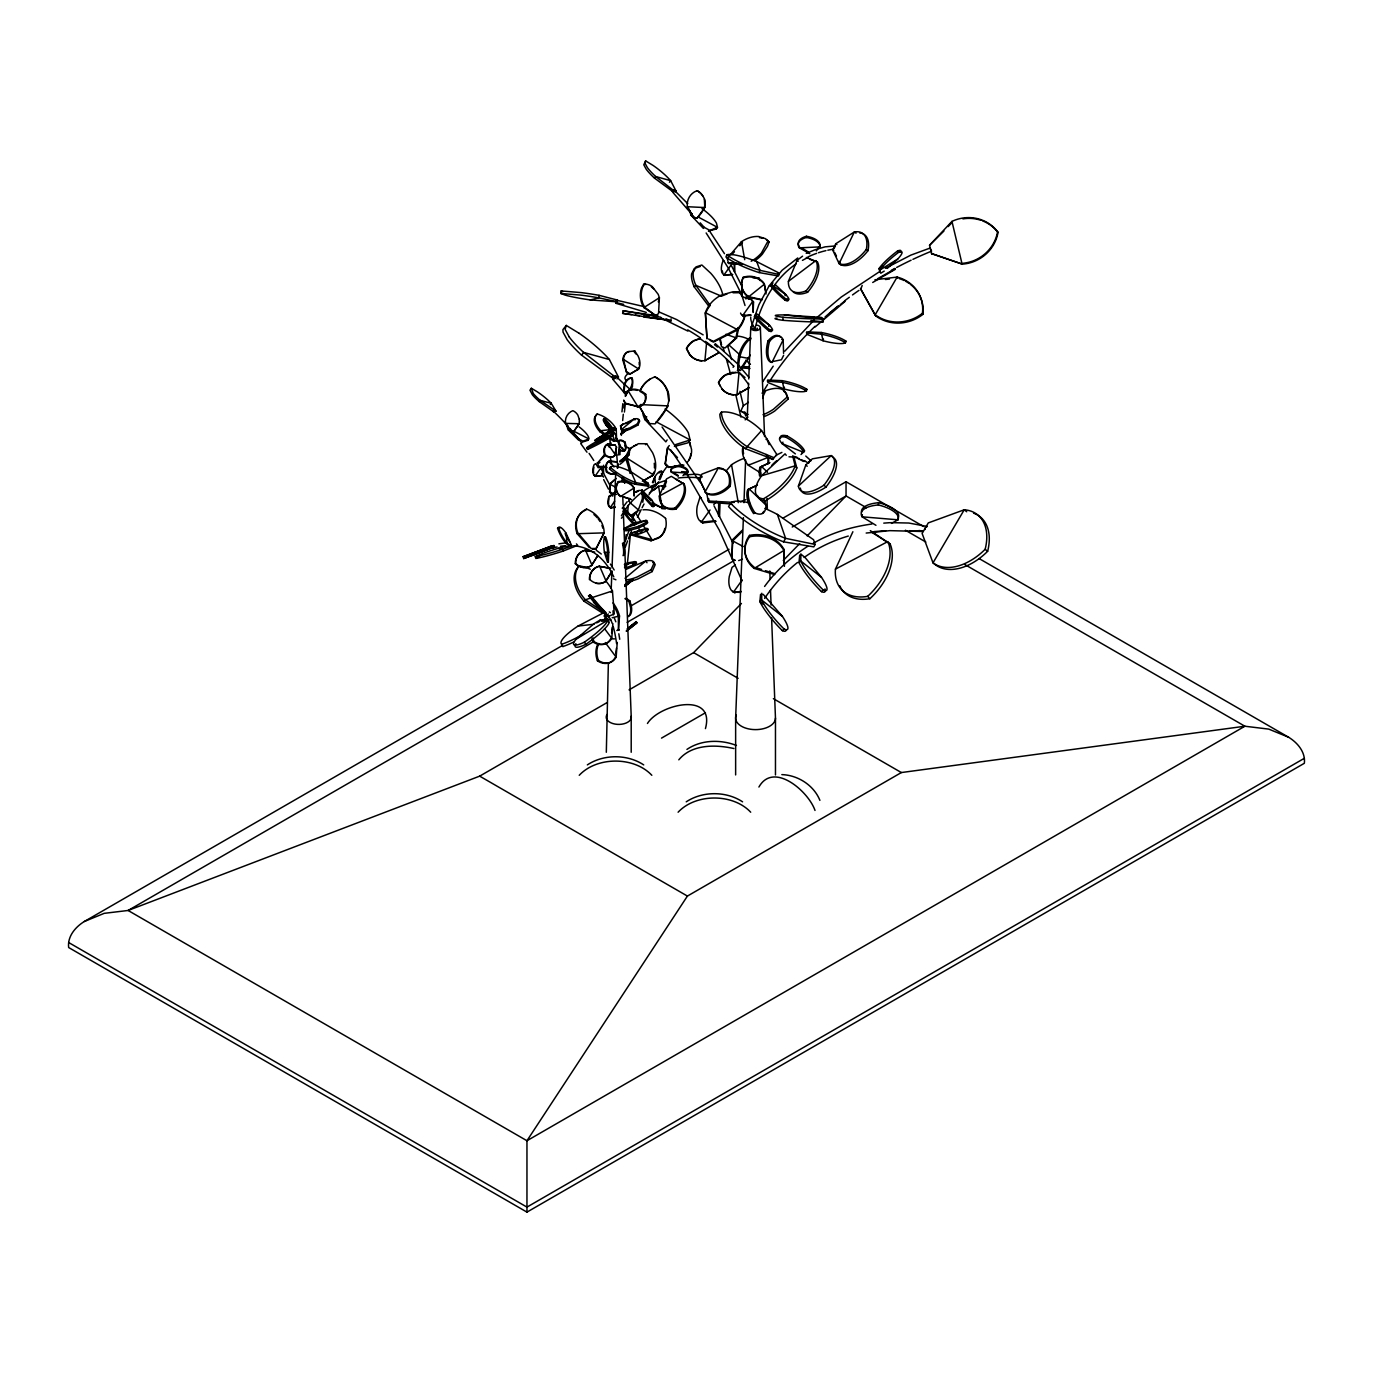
<?xml version="1.0" encoding="UTF-8"?>
<svg xmlns="http://www.w3.org/2000/svg" width="1373" height="1373" viewBox="0 0 1373 1373"><rect width="100%" height="100%" fill="white"/><g stroke="black" fill="none" stroke-linecap="round" stroke-linejoin="round"><path stroke-width="1.5" d="M718.68 501.849L718.542 515.956L719.555 516.523L720.053 502.604M734.04 262.981L734.555 271.717L734.847 263.41M702.204 477.032C699.629 471.866 688.714 475.83 684.132 474.406M613.903 606.351A19.136 10.332 65.6 0 1 618.331 616.511L618.451 630.379L619.515 615.979A19.136 10.332 65.6 0 0 612.976 602.936M615.533 438.124A11.104 6.728 73.7 0 1 619.189 445.539L619.017 454.446L619.875 445.333A11.104 6.728 73.7 0 0 616.22 437.918M761.809 593.239L761.672 600.035A30.378 5.801 48.8 0 0 784.137 629.074L782.353 630.636A30.378 5.801 48.8 0 1 759.87 601.597L760.573 594.32M800.922 554.211L800.768 561.008A30.378 5.801 48.8 0 0 823.251 590.047L821.449 591.609A30.378 5.801 48.8 0 1 798.983 562.57L799.687 555.293L800.922 554.211L805.024 557.438L821.5 577.346A30.378 5.801 48.8 0 1 823.251 590.047M738.022 327.598L735.894 337.947L725.03 347.987L721.477 346.683L719.727 339.028M738.725 327.649L736.597 337.998L727.106 346.597M658.319 301.854L659.383 297.735L658.233 294.388L652.261 286.614A17.883 13.867 82.6 0 0 644.177 284.177L641.809 287.249A18.656 14.468 82.6 0 0 642.272 304.514L643.886 307.569L655.659 315.55L658.542 313.628L659.383 297.735L643.886 307.569M745.659 298.833A15.154 8.169 -62.3 0 1 747.496 298.353L751.494 299.451L753.537 302.009L753.176 312.392L752.679 301.545L750.636 298.971M608.376 662.902L606.317 752.267M611.242 588.279L611.912 571.219M612.066 566.963L615.688 473.153M743.394 517.621L735.636 718.113L735.636 774.938M743.96 502.69L745.625 460.024M747.187 419.503L748.594 383.239M748.766 378.965L750.739 327.787M615.567 492.118L611.86 493.491L609.663 492.341L609.938 483.759L616.271 478.491M751.1 338.273L749.881 337.792C740.098 345.018 736.923 358.267 737.902 369.852L740.579 370.47L750.259 355.109M742.124 285.155L741.746 296.139L744.561 297.649L748.508 296.276M742.158 530.338L732.598 539.692L731.946 558.605L735.19 560.356M608.342 562.295L608.754 552.255A13.781 2.712 83.8 0 0 605.51 536.98L604.429 537.1A13.781 2.712 83.8 0 0 604.429 552.461L607.587 562.364L607.673 552.375A13.781 2.712 83.8 0 0 604.429 537.1M741.746 296.139L742.089 287.918M731.946 558.605L732.598 539.692M609.663 492.341L609.938 483.759M809.813 253.713L799.343 247.844A17.609 8.822 3.2 0 1 806.346 237.495L806.414 236.276A17.609 8.822 3.2 0 1 820.093 245.681L816.351 250.881M738.743 370.178C738.279 359.211 741.025 347.472 749.195 339.663M782.816 320.304L783.022 317.283A37.706 1.939 4 0 1 784.464 314.932L821.363 317.42L823.388 318.776L823.165 321.78A37.706 1.939 4 0 1 782.816 320.304A37.706 1.939 4 0 1 776.981 318.09M813.52 318.725L813.657 316.665M623.599 392.232L624.252 384.303A9.439 6.076 -76.8 0 1 631.614 378.038L632.164 378.193A9.113 5.87 -76.8 0 1 632.472 384.869C633.657 390.927 621.128 392.489 625.075 393.382M627.615 513.004L628.268 505.195M678.125 476.225L671.243 472.037A13.781 5.372 4.9 0 1 678.966 466.494L679.051 465.481A13.781 5.372 4.9 0 1 687.701 472.037L682.93 475.59M704.915 360.567L718.817 352.689L704.915 360.567L706.597 342.701M749.16 387.718L736.975 394.6L739 372.752L732.169 372.358L725.613 374.726A18.81 18.089 -70.1 0 0 718.388 382.552L721.992 388.851A17.798 17.128 -70.1 0 0 733.869 394.909M617.146 301.185L616.134 303.347L616.099 301.288M627.375 563.565L630.396 534.955M623.977 392.335L624.801 384.457A9.439 6.076 -76.8 0 1 632.164 378.193M621.952 411.866L622.844 403.645M624.406 412.054L625.299 403.834M625.504 540.705L626.174 534.629M862.364 514.583L862.107 516.814L875.94 525.31M878.36 504.955A30.378 11.739 7 0 1 898.045 519.818L862.107 516.814A30.378 11.739 7 0 1 878.36 504.955L878.634 502.724A30.378 11.739 7 0 1 898.32 517.604L898.045 519.818L891.42 523.405M676.22 466.254L668.497 467.386L665.201 464.057L667.244 448.267A19.479 17.197 50.4 0 1 669.337 445.573M611.586 633.039L612.358 627.358M615.722 653.754L616.477 648.073M665.201 464.057L667.793 447.77L677.524 457.604M616.511 447.117L614.847 455.201A11.104 7.414 59.2 0 1 604.635 455.064A11.104 7.414 59.2 0 1 607.347 444.337L615.035 444.972L616.511 447.117L614.847 455.201M617.764 467.85L618.331 463.971L617.284 468.142M560.785 293.444L561.162 290.939L581.294 292.621A30.927 2.746 8.1 0 1 599.074 295.332L617.575 300.103L617.318 301.837L590.236 299.932A30.927 2.746 8.1 0 1 565.024 295.075L560.785 293.444L580.916 295.126A30.927 2.746 8.1 0 1 598.697 297.838L617.318 301.837M599.074 295.332L598.697 297.838L590.236 299.932M615.636 302.249L615.893 300.515M627.272 373.147C631.426 372.34 622.055 376.185 625.813 380.149M704.812 207.563L687.358 206.722L693.811 217.758L697.244 217.947C702.495 212.283 708.519 204.045 703.13 196.493A14.417 14.279 58.8 0 0 697.055 190.675L694.36 191.963A15.017 14.863 58.8 0 0 687.358 206.722L693.725 217.792L697.158 217.981L704.812 207.563L704.332 199.102M642.753 502.261L643.233 499.188A15.652 10.074 -76.8 0 0 643.302 496.168M671.088 318.862L670.813 320.596L622.621 313.422L623.136 310.813L657.341 315.79M596.671 622.844L599.177 621.677M979.121 558.571L1288.646 737.267C1297.554 742.724 1305.672 752.181 1304.35 763.285L526.957 1212.119L68.65 947.524C67.328 936.403 75.446 926.947 84.354 921.489L561.814 645.842M782.164 380.647L784.017 388.919A21.865 4.943 14.8 0 0 806.449 390.979L806.878 389.331A21.865 4.943 14.8 0 0 782.164 380.647L767.644 380.046L767.353 381.179L781.735 382.295A21.865 4.943 14.8 0 1 806.449 390.979M784.446 387.272L784.017 388.919L767.799 382.501M821.226 332.472L823.062 340.744A21.865 4.943 14.8 0 0 845.493 342.804L845.94 341.156A21.865 4.943 14.8 0 0 821.226 332.472L806.706 331.888L806.432 332.884L820.779 334.12A21.865 4.943 14.8 0 1 845.493 342.804M823.491 339.097L823.062 340.744L806.861 334.326M757.501 319.6L754.824 328.765L753.674 328.816A2.3 1.648 16.5 0 1 753.142 325.435A4.805 2.78 0 0 0 752.147 325.813M751.529 326.345L758.84 304.823L769 286.116M624.904 445.899L629.692 448.679L624.835 458.29A20.149 14.142 -42 0 1 622.158 461.105M629.692 448.679L629.4 452.815L625.556 459.148A20.149 14.142 -42 0 1 619.841 464.4M595.539 463.696A11.842 6.659 -63 0 0 594.011 464.846L593.308 466.923A11.224 6.316 -63 0 0 594.166 475.298M612.169 494.383A11.842 6.659 -63 0 0 609.097 496.322L608.393 498.416A11.224 6.316 -63 0 0 609.269 506.774L610.934 507.941L615.104 507.358M825.962 487.106L824.006 485.15A37.706 14.931 -44.8 0 1 798.382 486.128L805.848 464.881L812.335 458.839L831.197 455.596L833.154 457.552A37.706 14.931 -44.8 0 1 825.962 487.106A37.706 14.931 -44.8 0 1 800.339 488.084M741.506 241.665A25.761 17.695 -42 0 1 758.497 236.499L765.482 238.679L768.091 240.876L761.431 253.027A25.761 17.695 -42 0 1 751.185 261.248M768.091 240.876L769.034 241.991L767.558 246.162L762.375 254.142A25.761 17.695 -42 0 1 754.927 260.681M624.2 543.09L629.469 529.652M758.909 787.038C773.497 761.088 808.457 791.277 815.013 810.448M705.43 728.617C715.676 691.031 659.246 704.177 647.455 723.485M779.075 274.463L778.474 275.99L759.132 272.575A30.378 5.921 21.5 0 1 725.939 257.008L726.815 254.794A30.378 5.921 21.5 0 1 756.677 261.574L778.422 272.712L779.075 274.463L760.007 270.361A30.378 5.921 21.5 0 1 726.815 254.794M759.132 272.575L760.007 270.361L756.677 261.574M777.822 274.257L778.422 272.712M663.434 489.32L666.523 481.563M806.363 257.438L817.433 261.986A30.378 15.498 -48.2 0 1 807.599 292.26L806.037 290.853A30.378 15.498 -48.2 0 1 788.411 281.345L797.129 260.286L802.57 256.167M652.45 482.507L654.784 476.997A11.739 3.862 -65.1 0 1 661.151 471.145L662.593 471.849A11.276 3.707 -65.1 0 1 660.722 477.787L659.761 479.812M675.945 509.108L674.95 508.061A23.753 15.446 -43.7 0 1 659.332 496.048L666.591 478.902L671.311 476.328L684.114 484.051A23.753 15.446 -43.7 0 1 675.945 509.108A23.753 15.446 -43.7 0 1 660.602 500.527M629.812 498.468L628.594 501.299L629.521 501.54M653.085 482.815L654.784 476.997L655.384 482.712M747.375 415.041L740.819 411.042L743.222 405.824L748.405 402.34M763.062 396.351L765.671 390.721A31.974 15.481 -38.7 0 1 782.456 389.572L784.893 391.425L788.239 399.011L774.698 411.059A31.974 15.481 -38.7 0 1 764.383 416.465M870.293 530.63L890.099 543.914A52.363 33.175 -43.6 0 1 869.898 598.714L867.667 596.363A52.363 33.175 -43.6 0 1 835.436 569.126L852.89 531.729M658.971 479.434L659.932 477.409A11.276 3.707 -65.1 0 0 661.82 471.471L662.593 471.849M625.831 395.098L627.564 391.442M632.644 517.089L634.292 513.605M768.605 330.687L769.515 329.64A17.609 2.643 40.9 0 0 769.549 325.264L756.351 313.473L754.498 316.477A17.609 2.643 40.9 0 0 768.605 330.687A17.609 2.643 40.9 0 0 771.094 329.554M859.687 232.929A30.378 15.944 -55.3 0 1 868.028 250.624A30.378 15.944 -55.3 0 1 840.808 264.783L839.109 263.616L832.707 250.04L835.711 243.776L854.332 231.986L856.031 233.153M625.47 396.385L628.165 390.807A16.098 11.585 44.7 0 1 645.722 394.24A15.807 11.379 44.7 0 1 637.827 406.528L625.161 403.679L623.668 400.109L625.573 403.233L637.827 406.562L628.165 390.807M631.889 519.612L635.339 512.489L640.899 521.534M592.415 549.08L595.899 549.08L604.103 532.878A23.753 19.737 36.9 0 0 586.58 509.091L585.945 509.949A23.753 19.737 36.9 0 0 577.192 533.719L589.326 547.552M644.177 284.177L642.718 287.094A18.656 14.468 82.6 0 0 643.182 304.36L644.795 307.398L655.659 315.55M595.899 549.08L604.103 532.878L577.192 533.719M783.657 355.281L781.426 359.76L770.425 362.043A21.865 10.023 -70.9 0 1 768.039 340.916A21.865 10.023 -70.9 0 1 780.482 337.312M770.871 285.893L772.724 282.889L770.871 285.893A17.609 2.643 40.9 0 0 784.996 300.103A17.609 2.643 40.9 0 0 787.467 298.954M648.743 485.184L648.193 486.179L634.944 484.188A23.753 6.333 28.9 0 1 609.475 468.777L610.367 467.163A23.753 6.333 28.9 0 1 631.065 471.831L647.867 482.936L648.811 485.064L635.819 482.592A23.753 6.333 28.9 0 1 610.367 467.163M630.173 473.445L631.065 471.831L635.819 482.592L634.944 484.188M648.193 486.179L647.867 482.936M699.217 478.971L701.895 474.131L718.405 467.815L719.521 468.691A23.753 15.687 -51.8 0 1 730.093 486.402A23.753 15.687 -51.8 0 1 706.048 493.079L699.217 478.971L705.19 491.156M700.007 479.572L701.483 475.779M749.607 503.016A52.363 14.725 29.7 0 0 730.556 503.102L728.565 506.603A52.363 14.725 29.7 0 0 783.588 541.837L813.794 546.866L815.03 544.703M783.588 541.837L785.579 538.336L777.393 514.429A52.363 14.725 29.7 0 0 764.847 508.422M910.213 284.211A37.706 34.771 -22.8 0 1 922.862 314.4A37.706 34.771 -22.8 0 1 875.665 315.824L860.768 289.205L862.193 285.481M782.936 442.14L782.078 443.599L795.379 453.897M785.974 437.232A21.865 5.887 30.2 0 1 803.668 452.369L782.078 443.599A21.865 5.887 30.2 0 1 785.974 437.232L786.815 435.773A21.865 5.887 30.2 0 1 804.527 450.91L800.991 454.549M531.334 388.267L533.256 393.485A19.479 4.033 37.4 0 0 540.138 400.332L555.979 411.145L553.147 411.419L539.194 401.585A19.479 4.033 37.4 0 1 532.329 394.738L529.978 390.207L531.334 388.267L537.135 391.7A19.479 4.033 37.4 0 1 551.242 403.302M591.643 565.367L597.873 555.43L591.643 565.367A13.781 12.803 70.3 0 1 575.304 563.651A13.781 12.803 70.3 0 1 585.121 550.298L594.732 552.066M605.733 581.328L611.98 571.374L605.733 581.328A13.781 12.803 70.3 0 1 596.157 583.336M621.368 515.819L624.44 510.807A199.154 119.485 58.1 0 1 666.248 480.361M658.68 481.734C657.701 483.965 651.231 490.848 650.905 486.196M569.297 428.874L579.08 439.171L578.496 440.064L568.456 430.144L569.297 428.874A19.977 5.801 33.6 0 1 568.439 427.089M582.392 442.055L588.125 440.252L588.725 437.506A19.565 5.681 33.6 0 0 579.114 426.849M740.871 368.41L745.419 361.459M1288.646 737.267L1268.772 729.114L1244.899 726.231L901.357 772.553L687.41 896.071L526.957 1140.74L526.957 1212.119M692.318 213.845L691.237 215.458L703.388 228.416L704.143 227.3L700.196 222.821M697.707 216.745L717.478 227.334L708.382 231.076L716.397 228.948L717.478 227.334L716.466 223.164A24.971 7.672 34.4 0 0 701.981 208.627M646.734 416.74L644.864 419.52L665.836 441.849L667.124 439.926M762.702 381.728L773.205 366.196M595.161 476.105L602.095 475.59L595.161 476.105L601.786 466.511M614.675 501.179L610.264 507.581L615.121 507.015M755.819 328.078L754.824 328.765M655.041 504.835L662.146 507.993L658.577 486.265A19.977 17.471 37.6 0 1 665.854 486.128M634.927 419.949L634.309 418.885L621.265 429.749A16.219 4.754 -31.1 0 0 629.28 428.187L637.295 424.017L639.063 420.035A16.219 4.754 -31.1 0 0 634.292 418.902L620.39 425.75L621.883 430.796A16.219 4.754 -31.1 0 0 629.898 429.234L637.93 425.064L639.681 421.099A16.219 4.754 -31.1 0 0 638.239 419.846M625.934 579.852A27.975 8.187 -31.1 0 0 637.244 576.952L651.077 569.761L654.114 562.913A27.975 8.187 -31.1 0 0 645.911 560.922L626.448 569.177M627.015 581.654A27.975 8.187 -31.1 0 0 638.308 578.771L652.158 571.563L655.178 564.715A27.975 8.187 -31.1 0 0 652.707 562.552M723.983 274.96L732.564 274.514L723.983 274.96L732.942 262.432M710.03 509.967L701.346 522.1L699.303 520.281A24.714 13.335 -62.3 0 1 697.192 506.311L699.955 497.249L701.431 498.056M713.754 504.749L716.225 501.282M742.106 580.092L733.422 592.226L731.397 590.407A24.714 13.335 -62.3 0 1 729.286 576.437L732.032 567.375L735.379 564.921M656.414 422.163L668.256 405.91L640.316 404.572M602.696 621.471L608.308 613.92M764.589 586.46C776.191 570.447 791.105 556.957 807.77 546.317M769.258 285.721L782.095 270.258L797.747 257.97M539.194 401.585L540.138 400.332L551.242 403.302L555.979 411.145M550.298 404.554L551.242 403.302M553.147 411.419L553.782 410.561M622.209 508.25L627.135 501.746M597.221 413.977L596.431 414.989A19.136 10.435 37.5 0 0 599.898 431.74L613.577 441.248L616.649 440.905L616.22 429.011A19.136 10.435 37.5 0 0 597.221 413.977A19.136 10.435 37.5 0 0 600.688 430.71L614.109 440.544M599.898 431.74L600.688 430.71L616.22 429.011L615.43 430.024M766.048 439.446L766.666 438.656L769.069 444.629M776.826 454.497L772.827 459.114L745.367 448.645A37.706 18.106 37.8 0 1 719.847 414.217L721.46 412.123A37.706 18.106 37.8 0 1 761.552 430.538L776.826 454.497L775.711 455.939M745.367 448.645L761.552 430.538M675.087 191.894L675.928 190.813L670.659 180.67A24.903 5.612 38.4 0 0 653.102 165.447L645.636 160.881L643.783 164.777L646.168 169.171A24.903 5.612 38.4 0 0 654.509 178.13L672.118 191.087L674.126 191.636L674.521 190.487L672.65 192.134L689.709 211.802M654.509 178.13L655.728 176.551L670.659 180.67L669.44 182.231M579.114 333.279L566.26 325.418L562.93 329.623L563.033 332.129L567.152 339.697A42.958 9.697 38.4 0 0 581.551 355.144L611.912 377.489L615.379 378.45M672.118 191.087L672.976 190.006L675.928 190.813M581.551 355.144L583.645 352.432L609.389 359.537L618.468 377.026L617.009 378.897M611.912 377.489L613.371 375.618L618.468 377.026M645.636 160.881L645.001 163.215L647.387 167.609A24.903 5.612 38.4 0 0 655.728 176.551L672.976 190.006M566.26 325.418L565.144 329.417L569.263 337.003M607.038 467.455L598.92 467.043L597.65 463.061L604.429 454.738M749.04 464.366L748.319 465.241L760.831 473.05M579.234 775.299C596.877 756.351 634.189 756.351 651.832 775.299M678.811 759.818C691.717 744.08 715.659 744.441 733.903 748.542M678.108 812.215C695.751 793.285 733.062 793.285 750.705 812.215M605.064 455.51L597.65 463.061M742.415 264.508L728.6 263.479L727.175 258.347L741.506 241.665L742.45 242.781L739.79 245.75M726.042 471.093L731.534 464.709A44.399 30.515 -42 0 1 744.458 458.222M774.904 285.55L775.522 284.829L785.922 294.663A17.609 2.643 40.9 0 1 785.905 299.039L784.996 300.103M756.351 313.473L754.498 316.477L757.639 318.673M785.013 295.71L785.922 294.663L771.798 284.829A17.609 2.643 40.9 0 0 785.905 299.039M768.64 326.311L769.549 325.264L755.407 315.43A17.609 2.643 40.9 0 0 769.515 329.64M590.321 569.246A32.986 22.088 41.2 0 0 579.131 565.933L577.844 567.409A32.986 22.088 41.2 0 0 584.091 601.254L602.901 613.353M784.807 351.162L814.086 320.115M584.091 601.254L585.379 599.778L612.444 590.939L614.28 613.885L608.033 616.649L608.823 615.739M611.157 592.415L612.444 590.939A32.986 22.088 41.2 0 0 605.562 580.693M615.104 378.193L615.928 376.322L612.821 379.308L625.968 394.652M727.57 362.386L728.548 361.271M733.079 367.312L734.057 366.213M731.809 254.674L734.469 251.705M786.901 397.278L773.359 409.326A31.974 15.481 -38.7 0 1 763.045 414.732M637.209 407.18A15.807 11.379 44.7 0 0 645.138 394.892L645.722 394.24M630.138 534.681L650.939 540.756L659.641 536.98A27.117 19.531 44.7 0 0 665.613 518.41M931.821 254.125L929.538 245.269L951.952 221.396A37.706 36.041 -29.5 0 1 997.587 231.728L998.017 232.5A37.706 36.041 -29.5 0 1 962.353 264.131L931.512 253.593L962.353 264.131M943.938 231.024L929.538 245.269M948.159 226.596L952.399 222.169M629.057 689.881L693.622 652.621L741.437 603.468M783.279 560.459L799.721 543.571M807.187 535.899L846.043 495.962L846.043 481.734L782.885 518.205M745.161 419.863L747.959 417.117M793.869 457.003L796.821 467.97A37.706 15.755 -38.3 0 1 765.07 500.973L763.371 498.828A37.706 15.755 -38.3 0 1 761.586 475.745L785.064 453.828L786.231 455.304M623.136 310.813L660.773 317.214M798.382 486.128L831.197 455.596A37.706 14.931 -44.8 0 1 824.006 485.15M709.12 306.608L694.24 286.871L695.871 285.361A30.927 14.64 48.1 0 1 693.228 272.438L695.939 266.946L701.843 264.989L710.699 273.176A30.927 14.64 48.1 0 1 722.885 295.435M603.125 612.701L588.451 595.693L589.755 596.62L590.888 595.59L607.57 615.791L606.797 616.511L604.498 614.194M623.685 507.735L623.256 511.545A13.781 2.317 47.7 0 0 633.897 524.486L634.704 523.765A13.781 2.317 47.7 0 0 633.262 518.033L623.685 507.735L624.063 510.825A13.781 2.317 47.7 0 0 634.704 523.765M668.497 467.386L682.518 464.932M643.353 491.568L651.66 499.926A13.781 2.317 47.7 0 1 653.102 505.659L652.295 506.397A13.781 2.317 47.7 0 1 641.654 493.456L642.083 489.646L642.461 492.718A13.781 2.317 47.7 0 0 653.102 505.659M623.256 511.545L624.063 510.825L633.262 518.033L632.455 518.771A13.781 2.317 47.7 0 1 633.657 520.504M817.004 317.472L841.289 297.014L880.042 271.322M815.202 326.911L844.858 301.562M887.215 268.422L897.753 259.051A21.865 3.724 -39.3 0 0 898.68 252.306L897.582 250.967A21.865 3.724 -39.3 0 0 879.115 268.524L879.99 272.317M798.983 562.57L800.768 561.008L821.5 577.346M630.653 533.977L629.589 534.904L636.386 534.715A11.224 2.283 -20.7 0 0 646.46 530.956L647.816 529.223A11.842 2.403 -20.7 0 0 646.237 528.365L630.43 533.393L646.563 529.223A11.842 2.403 -20.7 0 1 648.125 530.064M636.935 531.952L639.612 529.618L634.566 535.127M625.367 565.195L628.045 562.861L634.669 561.626A11.842 2.403 -20.7 0 1 636.248 562.467L634.892 564.2A11.224 2.283 -20.7 0 1 624.818 567.959M625.693 566.036L628.371 563.719L634.995 562.467A11.842 2.403 -20.7 0 1 636.557 563.308M585.859 644.315L584.366 642.186A32.986 5.715 -34.8 0 1 576.248 639.063L594.08 623.651L600.327 619.909L607.741 620.184L609.234 622.312A32.986 5.715 -34.8 0 1 585.859 644.315A32.986 5.715 -34.8 0 1 575.905 643.697M801.66 453.399L804.527 450.91M619.686 440.373L618.451 441.883M626.723 455.802L628.8 454.085L619.944 461.139L629.263 454.669L625.779 457.501M628.01 628.405L636.42 621.591L627.066 628.937M626.517 631.22L637.209 622.587L626.242 630.962M610.951 430.968L605.974 425.081A11.104 1.991 49.6 0 1 604.086 419.297L604.755 418.731A11.104 1.991 49.6 0 1 613.371 429.56L613.988 433.044L612.204 432.444M625.041 578.308L645.911 560.922L646.992 562.741M621.883 430.796L620.819 426.488L623.016 423.691M627.856 429.131L621.077 434.211L624.681 430.71M620.75 433.817L626.414 429.183M626.534 429.097L621.077 434.211M628.491 428.445L621.609 433.113M619.978 462.066L625.951 456.248M624.749 584.864L630.344 580.281M632.73 579.99L624.818 586.443L632.387 580.504M627.547 630.19L632.301 626.311L631.494 625.316M829.601 313.267L837.221 307.106M840.276 304.652L844.858 300.962M626.002 429.663L627.392 428.565M622.776 359.966L623.479 359.417A15.738 11.001 53.1 0 1 627.839 351.711L634.755 350.939L638.153 356.105A15.687 10.967 53.1 0 1 638.685 369.011L629.589 374.28L626.586 372.375L622.776 359.966A15.738 11.001 53.1 0 1 627.135 352.277L629.212 351.471M634.755 350.939L634.034 351.488L635.922 353.977M626.586 372.375L623.479 359.417L638.668 369.011L629.589 374.28M630.207 472.947L626.037 459.337L627.272 458.359A27.065 18.93 53.1 0 1 627.633 455.476M645.464 444.715L646.683 443.736L652.57 452.678A27.048 18.93 53.1 0 1 653.462 474.904L645.001 479.949M629.315 581.311L625.453 584.332M622.347 433.182L626.946 429.629M625.299 585.55L632.867 579.732M788.411 281.345L815.888 260.595A30.378 15.498 -48.2 0 1 806.037 290.853M630.55 448.319L638.359 443.702L646.683 443.736M649.395 493.079L658.577 486.265L653.599 490.23M630.825 515.699L638.205 510.361L642.289 498.948A15.652 10.074 -76.8 0 0 642.032 493.061M607.072 433.49L595.487 441.814L613.782 433.147L614.263 434.074L609.149 438.159A19.136 1.287 -27.4 0 1 587.816 449.383L587.112 448.027A19.136 1.287 -27.4 0 1 596.5 441.54L615.138 429.131L614.744 427.466L610.178 430.247L610.745 431.139L615.567 428.736L596.963 440.647L596.139 439.36L610.745 431.139M624.698 393.279L629.829 389.572L631.923 384.732A9.113 5.87 -76.8 0 0 631.614 378.038M614.349 479.966L610.024 484.291L615.567 487.175M631.529 515.87L637.621 511.666M613.782 433.147L608.445 436.803A19.136 1.287 -27.4 0 1 587.112 448.027M651.059 487.69L656.363 484.995M762.221 393.038L765.671 390.721M742.244 531.54L732.684 540.893L743.222 546.557M614.263 378.931L612.821 379.308M601.202 436.751L614.744 427.466L594.663 440.527L601.202 436.751L602.026 438.038M633.485 523.336L624.114 528.622L624.646 530.115A20.149 2.609 -19.6 0 0 629.778 530.27L639.149 527.781L646.151 524.126A20.149 2.609 -19.6 0 0 646.46 521.929L645.928 520.436L634.927 522.804L635.287 523.834M587.335 764.898C603.708 754.052 627.341 754.052 643.714 764.898M686.929 749.418C701.174 739.635 720.653 739.326 736.443 745.453M686.225 801.832C702.581 790.985 726.231 790.985 742.587 801.832M872.713 282.478L895.247 269.348M882.616 266.362L879.115 268.524L880.745 273.227L884.212 271.099M897.753 259.051L880.196 269.846A21.865 3.724 -39.3 0 1 898.68 252.306M576.248 639.063L607.741 620.184A32.986 5.715 -34.8 0 1 584.366 642.186M604.635 455.064L605.201 454.72A11.104 7.414 59.2 0 0 615.413 454.875L607.913 444.011A11.104 7.414 59.2 0 0 605.201 454.72M611.294 464.297L609.149 461.191L616.837 461.826L609.149 461.191A11.104 7.414 59.2 0 0 606.437 471.917L607.003 471.574A11.104 7.414 59.2 0 0 616.202 472.81M615.035 444.972L607.347 444.337L609.475 447.444M736.975 394.6L748.903 387.598M760.127 467.18L769.687 462.667L760.127 467.18A21.865 10.606 59.9 0 0 759.595 476.139M747.787 489.629L757.347 485.132L747.787 489.629A21.865 10.606 59.9 0 0 753.623 513.605L754.944 512.833A21.865 10.606 59.9 0 0 765.945 505.058L764.778 501.351M604.532 621.18L608.256 619.034M630.55 606.162L729.012 549.303M593.754 641.62L128.101 910.471L104.228 913.337L84.354 921.489M627.135 622.347L734.744 560.218M792.255 527.026L846.043 495.962L866.449 507.735M964.773 564.509L1244.899 726.231L526.957 1140.74L128.101 910.471L479.675 776.14L606.935 702.667M661.529 738.108L705.413 712.776M1304.35 758.291L526.957 1207.107L68.65 942.513M642.341 481.219L653.445 474.904L627.272 458.359L631.202 472.175M885.362 268.301L910.865 255.121L930.173 248.032M877.707 278.668L895.179 268.765M659.332 496.048L683.102 483.021A23.753 15.446 -43.7 0 1 674.95 508.061M813.228 543.33C831.163 532.775 851.449 526.872 871.958 524.005M802.45 260.372L807.444 257.661M604.549 438.948L611.895 435.018M646.134 530.115L647.816 529.223M636.248 562.467L634.566 563.359A11.224 2.283 -20.7 0 1 632.678 564.252M557.558 528.227L558.502 527.73A13.781 3.69 62 0 1 566.054 533.187L571.734 545.785L566.088 543.365A13.781 3.69 62 0 1 557.558 528.227A13.781 3.69 62 0 1 559.841 527.987M566.088 543.365L571.734 545.785M835.436 569.126L887.868 541.563A52.363 33.175 -43.6 0 1 867.667 596.363M573.485 642.152A32.986 7.466 -29.4 0 1 562.93 646.546L561.677 644.297A32.986 7.466 -29.4 0 1 578.067 626.037L603.485 612.839M708.502 338.994L713.291 341.396L737.627 328.868A31.974 29.588 -11.8 0 0 744.784 315.018M620.012 440.355L625.007 442.072L625.916 445.384A9.628 4.857 62.6 0 1 624.389 450.979L619.189 450.413L622.776 450.722M628.903 601.391L629.881 600.893L631.443 606.609A16.63 8.392 62.6 0 1 630.053 615.173L627.839 616.717L629.074 615.67A16.63 8.392 62.6 0 0 630.482 607.089L628.903 601.391L624.921 598.594M710.219 340.47L713.411 342.083L737.782 329.846A31.974 29.588 -11.8 0 0 744.938 316.013M777.049 454.755L781.889 452.404M639.183 406.202L649.154 423.553L655.075 423.862C664.378 414.011 674.418 400.041 665.596 386.705A24.851 24.611 58.8 0 0 654.904 376.768L650.236 378.999A25.915 25.675 58.8 0 0 640.419 389.898M638.617 526.305L645.619 522.65A20.149 2.609 -19.6 0 0 645.928 520.436L624.114 528.622A20.149 2.609 -19.6 0 0 629.246 528.794L638.617 526.305L639.149 527.781M618.022 454.978L619.48 454.309M604.532 615.533A19.136 10.332 65.6 0 0 606.025 618.966L607.209 618.434M619.515 615.979L612.186 617.73M696.935 190.727L697.055 190.675A14.417 14.279 58.8 0 1 703.13 196.493M654.904 376.768L654.681 376.871A24.851 24.611 58.8 0 1 665.373 386.808L667.432 391.305L668.788 401.088M649.154 423.553L639.389 406.099M554.452 546.78L531.952 555.55L531.282 553.765L551.26 546.111L553.988 545.544L554.452 546.78L523.491 558.622L551.929 547.896L551.26 546.111L522.684 556.854L548.153 547.741M612.873 623.582L611.774 638.308L610.831 638.702A19.136 14.125 67.4 0 1 593.016 641.946A19.136 14.125 67.4 0 1 592.02 638.359M593.016 641.946L593.977 641.551A19.136 14.125 67.4 0 0 611.774 638.308L604.498 628.594M614.606 638.874L611.105 638.84M617.249 642.41L616.151 657.135L615.207 657.53A19.136 14.125 67.4 0 1 597.409 660.773A19.136 14.125 67.4 0 1 597.976 643.937M597.409 660.773L598.353 660.379A19.136 14.125 67.4 0 0 616.151 657.135L605.236 642.547M624.372 564.372L628.045 562.861L628.371 563.719L624.646 565.127M806.226 253.37L815.202 249.714M603.176 440.527L609.149 438.159L608.445 436.803L596.5 441.54L597.204 442.895M568.388 545.87L558.296 548.325A23.753 1.802 -16.7 0 0 535.281 556.631L535.83 558.451A23.753 1.802 -16.7 0 0 563.05 551.105L577.655 545.338L576.437 543.897M721.288 296.19L727.021 293.942M633.554 446.053L637.123 444.68M835.402 245.939L834.303 248.032M553.988 545.544L550.024 547.055L550.487 548.29M625.316 423.605L631.082 421.408M575.304 563.651L575.682 563.514A13.781 12.803 70.3 0 0 592.02 565.23L585.499 550.161A13.781 12.803 70.3 0 0 575.682 563.514M589.772 579.457A13.781 12.803 70.3 0 1 599.606 566.122L606.128 581.191A13.781 12.803 70.3 0 1 589.772 579.457L589.395 579.595A13.781 12.803 70.3 0 1 599.229 566.26L610.676 568.388M571.734 546.042L562.501 549.286A23.753 1.802 -16.7 0 1 535.281 556.631M738.674 560.579L742.381 559.292M619.12 440.664L621.591 440.098L625.007 442.072M675.722 444.543L690.121 439.978L688.354 432.787A43.061 13.232 34.4 0 0 665.098 408.965M621.403 518.222L622.57 517.072M761.586 475.745L795.139 465.825L796.821 467.97M815.665 249.543L825.122 246.848L835.093 245.956M674.418 446.448L688.251 442.758L690.121 439.978L656.157 421.786M700.127 338.342L693.571 340.71A18.81 18.089 -70.1 0 0 686.346 348.519L689.589 354.663A17.798 17.128 -70.1 0 0 701.483 360.721L705.276 360.739M700.487 338.496L693.914 340.864A18.81 18.089 -70.1 0 0 686.689 348.691L689.95 354.835A17.798 17.128 -70.1 0 0 701.826 360.893M912.925 259.343A316.116 254.52 -16.6 0 1 931.529 251.173L931.357 250.624M634.257 534.269L636.059 533.874A11.224 2.283 -20.7 0 0 638.05 533.325M650.939 540.756L658.594 538.096A27.117 19.531 44.7 0 0 664.824 528.382M757.467 328.216C757.381 334.257 749.933 322.174 750.722 317.009M615.911 579.784L613.474 578.805M616.82 630.499L619.257 630.018M866.174 533.05L889.893 530.647L922.484 531.488M700.213 266.499L694.309 268.456L691.597 273.948A30.927 14.64 48.1 0 0 694.24 286.871M623.016 544.686L623.908 544.549L624.389 548.874A11.962 1.939 80.9 0 1 624.252 554.898L623.085 555.636A11.945 1.939 80.9 0 0 623.496 549.011L622.501 543.227M680.064 465.687L683.926 465.121M558.897 543.845L565.573 542.884M874.91 279.783L897.135 277.071A37.706 34.771 -22.8 0 1 922.416 313.319L922.862 314.4M740.562 313.078A14.365 7.74 -62.3 0 0 741.42 314.589L743.462 316.116L751.168 315.189M715.093 520.762L701.346 522.1L702.822 522.924L716.122 521.328M741.283 591.471L733.422 592.226L740.613 592.364M578.067 626.037L594.08 624.217M885.413 279.491L889.481 279.045M608.754 552.255L604.429 552.461M752.97 277.878L758.668 277.792L759.956 279.817M750.585 314.863L742.604 315.636L752.679 301.545L753.537 302.009M883.766 523.13L889.67 522.684M874.103 531.591L885.705 530.733M603.845 620.476L608.102 620.201M602.575 620.253L610.882 619.789M735.979 372.375L725.957 374.88A18.81 18.089 -70.1 0 0 718.748 382.707L720.07 385.95M737.318 394.755L733.525 394.755A17.798 17.128 -70.1 0 1 721.632 388.696M745.024 305.51L742.227 296.482L739.017 291.728L732.907 291.78L721.134 295.195A31.974 29.588 -11.8 0 0 705.379 312.615L706.923 338.256M733.062 292.775L739.172 292.724L739.017 291.728M596.328 548.496L591.128 548.496L577.827 532.878A23.753 19.737 36.9 0 1 586.58 509.091M599.932 462.512L598.559 462.512A11.842 6.659 -63 0 0 597.066 462.907M613.645 493.988L616.237 494.417M615.688 494.349L614.315 494.349A11.842 6.659 -63 0 0 612.839 494.743M641.294 490.487L639.234 490.453A16.322 10.503 -76.8 0 0 635.081 492.135M890.493 522.65L908.823 523.027L927.324 526.511A2.643 1.974 -83.7 0 0 925.196 528.159A2.54 1.905 -83.7 0 0 925.024 529.48M748.354 298.833L750.036 298.885M598.422 466.442L606.42 466.7M781.838 774.612C797.902 775.11 813.829 785.27 819.904 800.356M741.849 366.557L749.641 366.9M909.51 530.682L923.24 531.385M788.994 456.797L792.496 456.986M727.947 262.724L739.584 263.359M706.82 493.473L708.159 500.991L734.246 502.432M681.557 471.66L687.701 472.037M736.597 337.998L725.922 334.291M741.54 367.93L750.001 368.548M708.159 500.991L709.275 502.312L731.74 503.977M665.836 508.267L662.146 507.993L652.072 502.432M661.7 508.628L665.39 508.902M784.464 314.932L823.388 318.776A37.706 1.939 4 0 1 783.022 317.283M810.877 320.561L823.165 321.78M658.302 316.133L644.263 314.554L643.868 317.077L668.153 320.046M667.227 466.185L666.008 464.984L667.227 466.185A162.821 75.464 -68.4 0 0 659.435 477.409M622.741 313.319L631.597 314.537M635.476 315.086L639.44 315.653M645.499 316.545L649.429 317.146M653.256 317.729L661.906 319.102M616.889 300.292L644.023 306.591M759.458 237.615L763.199 238.318M585.121 550.298L588.863 551.054M601.082 566.62L610.419 568.491M761.826 300.018L748.817 297.306A17.609 15.875 -3.9 0 1 743.239 277.895L743.188 277.295A17.609 15.875 -3.9 0 1 764.246 283.679L765.653 291.522M750.636 297.117L761.809 299.571M558.296 548.325L562.501 549.286L563.05 551.105M624.801 384.457L630.379 389.709M639.149 510.602L629.967 502.587M634.704 534.955L651.986 539.658L643.113 525.155M631.546 499.669L620.373 495.945A13.781 11.43 -8.3 0 1 618.296 481.614A13.781 11.43 -8.3 0 1 633.794 487.518L634.137 496.031M793.954 457.106L799.395 458.668M622.226 496.494L629.641 498.691M616.134 303.347L646.305 312.409M774.629 574.583L754.189 568.405A30.378 25.246 -4.4 0 1 749.658 536.723L749.555 535.384A30.378 25.246 -4.4 0 1 783.777 549.149L784.395 566.328M755.974 567.667L761.637 569.469M765.413 570.67L774.87 573.691M781.7 339.388L783.176 339.886L783.588 353.359M768.039 340.916L769.515 341.414A21.865 10.023 -70.9 0 1 783.176 339.886L771.901 362.541A21.865 10.023 -70.9 0 1 769.515 341.414M809.555 259.222L817.433 261.986M658.834 311.86L676.614 319.566L703.148 334.875M747.701 357.993L748.92 358.473L738.434 356.499M773.943 457.672L746.981 446.551A37.706 18.106 37.8 0 1 721.46 412.123M721.117 296.019L695.871 285.361L710.287 305.527M660.756 317.798L687.924 331.099M739.361 372.924L745.007 377.524M767.301 456.986L772.879 459.543M740.819 411.042L748.079 414.457M561.162 290.939L562.724 291.694M609.32 611.912L610.401 612.65M801.283 459.629L805.041 461.534M797.953 458.548L803.6 461.414M572.867 430.71L588.948 438.965L582.976 441.179L579.08 439.171M609.612 491.963L611.86 493.491M805.762 456.042L810.688 460.487M609.097 496.322L609.766 496.683A11.842 6.659 -63 0 1 611.294 495.533M694.824 217.38L691.237 215.458A25.555 7.86 34.4 0 1 690.207 211.288M704.143 227.3L709.12 229.978M648.64 421.528L644.864 419.52L643.285 415.538A44.108 13.558 34.4 0 1 643.113 412.329M724.052 261.024L723.193 260.544L722.215 263.187A14.365 7.74 -62.3 0 0 722.816 273.913L724.858 275.441M603.571 473.342L603.554 465.258M552.032 548.29C556.099 548.29 550.058 544.154 552.032 548.29A199.154 92.128 -68.3 0 1 557.095 546.969M846.043 481.734L923.514 526.46M905.408 530.235L925.814 542.009M693.622 652.621L738.125 678.313M773.377 698.668L901.357 772.553M479.675 776.14L687.41 896.071M675.465 479.04L684.114 484.051M625.899 598.096L629.881 600.893M801.146 247.655L808.131 251.825M643.834 481.923L647.249 484.051M627.066 371.997L630.087 373.885M872.044 532.467L890.099 543.914M674.761 473.29L678.193 475.539M603.88 612.238L585.379 599.778A32.986 22.088 41.2 0 1 579.131 565.933M866.329 249.44A30.378 15.944 -55.3 0 1 839.109 263.616L854.332 231.986A30.378 15.944 -55.3 0 1 866.329 249.44L868.028 250.624M835.711 243.776L836.895 244.583M832.707 250.04L833.874 250.847M777.393 514.429L813.554 539.726L815.167 544.463L785.579 538.336A52.363 14.725 29.7 0 1 730.556 503.102M700.247 338.771L712.089 347.352M604.755 418.731A11.104 1.991 49.6 0 0 606.643 424.532L613.371 429.56M605.974 425.081L612.701 430.127L613.525 433.439M612.65 432.049L613.988 433.044M783.794 391.322L786.231 393.159L788.239 399.011M596.311 550.264L601.288 554.023M628.268 447.855L630.43 449.537M613.371 375.618L583.645 352.432A42.958 9.697 38.4 0 1 569.263 337.003M644.726 495.859L641.654 493.456L642.461 492.718L651.66 499.926L650.853 500.664L645.859 494.606M728.977 485.527A23.753 15.687 -51.8 0 1 704.933 492.203L718.405 467.815A23.753 15.687 -51.8 0 1 728.977 485.527L730.093 486.402M763.182 594.32L782.404 616.374A30.378 5.801 48.8 0 1 784.137 629.074M782.404 616.374L761.672 600.035L759.87 601.597L763.062 604.12M714.475 344.692L717.478 347.06M966.729 511.769L964.224 509.778L928.285 522.907L922.107 533.428L933.005 562.861L935.511 564.852A52.363 33.587 -51.5 0 0 987.65 551.294A52.363 33.587 -51.5 0 0 973.594 513.176M985.145 549.303A52.363 33.587 -51.5 0 1 933.005 562.861L964.224 509.778A52.363 33.587 -51.5 0 1 985.145 549.303L987.65 551.294M594.166 475.298L595.831 476.448M610.934 507.941L609.938 507.135A11.224 6.316 -63 0 1 609.183 505.968M590.888 595.59L589.583 594.663L591.3 597.221M715.196 343.593L736.872 363.193L748.851 377.232M766.426 239.794L769.034 241.991M651.334 286.768L653.685 288.862M797.129 260.286L798.194 261.248M742.278 315.052L743.462 316.116M728.806 344.898L739.618 354.612M745.814 360.155L750.447 364.308M700.796 521.088L702.822 522.924M732.873 591.214L734.915 593.05M674.521 190.487L687.753 203.667M615.928 376.322L624.818 384.663M767.576 472.295L761.466 466.408A21.865 10.606 59.9 0 0 760.917 475.367M765.945 505.058L749.109 488.874A21.865 10.606 59.9 0 0 754.944 512.833M805.848 464.881L807.187 466.236M594.612 601.202L606.197 612.856L605.064 613.885L606.797 616.511M593.479 602.232L605.064 613.885L589.755 596.62M665.579 463.696L668.891 467.043M598.611 605.819L603.948 611.946M931.409 251.208L930.053 248.05M606.025 618.966L608.531 621.935M624.955 509.675L627.461 512.713M606.643 424.532L610.247 429.045M635.201 622.656L636.008 623.651M662.078 427.02L700.058 482.043M580.728 443.565L586.975 452.198M600.327 619.909L601.34 621.368M614.006 467.06L609.715 460.865A11.104 7.414 59.2 0 0 607.003 471.574M709.343 230.715L724.481 253.679M706.151 232.964L728.016 267.581L740.373 291.986M670.573 449.709L682.638 467.266M622.398 447.941L624.389 450.979M618.863 443.685L623.823 451.254A9.628 4.857 62.6 0 0 625.35 445.676L624.44 442.363M610.384 564.063L614.194 569.984M623.926 479.812L622.861 477.701M686.14 472.638L719.349 530.235L742.038 580.83M760.007 280.521L758.668 277.792M637.295 424.017L637.93 425.064M651.077 569.761L652.158 571.563M860.459 288.467L875.665 315.824M601.082 468.674L610.384 486.128M569.932 542.455L565.127 533.685L566.054 533.187L567.032 542.867A13.781 3.69 62 0 1 558.502 527.73M731.414 265.641L741.317 284.949M714.132 506.019L733.045 543.142M603.674 479.606L608.496 489.131M613.8 576.883L611.431 572.198A199.154 92.128 -68.3 0 0 573.691 545.733M834.733 252.598L836.466 256.082M839.075 261.299L840.808 264.783M749.881 337.792L750.653 339.629M897.599 278.153L897.135 277.071L875.202 314.743A37.706 34.771 -22.8 0 0 922.416 313.319M614.246 617.799L615.825 621.815M524.932 555.945L525.619 557.73M690.413 446.328L689.675 442.243L691.563 449.52A19.479 17.197 50.4 0 1 687.101 462.461M630.602 524.417L630.979 525.447M623.393 543.09L623.908 544.549M623.857 479.263L624.526 481.545A11.945 9.491 -7.7 0 1 624.681 483.347M727.707 346.133L731.603 359.52M723.039 347.523L724.172 351.265M726.368 358.919L730.659 374.52M579.286 419.297L577.81 415.058A11.276 11.207 49 0 0 572.867 410.664L570.79 411.711A11.739 11.671 49 0 0 565.539 423.382L570.705 431.929L573.399 431.997L579.2 423.742L579.372 419.246M792.684 455.853L795.139 465.825A37.706 15.755 -38.3 0 1 763.371 498.828M739.961 391.322L743.342 405.653M735.722 394.532L740.922 417.049M951.952 221.396L961.924 263.359A37.706 36.041 -29.5 0 0 997.587 231.728M610.23 457.381L611.105 461.191M744.732 411.849L745.676 415.985M605.493 552.341L606.368 556.322M720.31 339.062L721.546 344.812M766.048 293.959L764.246 283.679M741.506 241.665L744.698 259.686M731.534 464.709L738.262 502.655M708.622 498.553L709.275 502.312M618.828 633.777L619.721 639.269M737.782 329.846L705.362 312.615L707.009 338.874M587.884 438.794L588.125 440.252M618.296 481.614L618.382 482.232A13.781 11.43 -8.3 0 0 620.459 496.563L633.88 488.136A13.781 11.43 -8.3 0 0 618.382 482.232M615.842 433.645L616.649 440.905M612.976 610.813L613.388 614.898M617.696 467.953L617.524 465.001A160.435 16.922 -85.6 0 0 616.151 450.378M716.294 227.077L716.397 228.948M760.367 327.787L764.572 436.563M766.958 498.416L767.37 509.091M769.772 570.945L770.099 579.475M770.51 590.133L771.094 605.064M771.592 617.867L775.47 718.113L775.47 774.938M622.02 477.409L622.175 481.666M622.758 496.597L623.085 505.127M623.411 513.656L631.202 716.208L631.202 752.267M633.794 487.518L634.069 495.567M602.953 466.957L603.159 473.136M783.777 549.149L784.326 565.281M768.073 463.971L767.953 458.05A21.865 16.562 39.7 0 0 766.1 454.446M768.726 463.199L768.674 457.175L748.319 465.241A21.865 16.562 39.7 0 1 742.776 447.444M756.798 325.092A4.805 2.78 0 0 1 760.076 328.731A4.805 2.78 0 0 1 753.52 330.292A4.805 2.78 0 0 1 751.391 326.396M775.47 718.113A19.926 11.499 0 0 1 752.953 729.526A19.926 11.499 0 0 1 736.306 715.144M554.177 411.934A162.821 97.552 58 0 1 568.405 426.711M569.778 428.29A162.821 97.552 58 0 1 581.689 442.998M589.086 453.382A162.821 97.552 58 0 1 593.771 460.521M596.036 464.143A162.821 97.552 58 0 1 598.233 467.815M601.443 473.359A162.821 97.552 58 0 1 603.485 477.118M611.071 492.323A162.821 97.552 58 0 1 612.804 496.185M615.962 302.626A257.884 207.409 -16.6 0 1 623.702 304.394M665.939 318.759A257.884 207.409 -16.6 0 1 671.122 321.145M687.753 329.898A257.884 207.409 -16.6 0 1 700.281 337.792M705.43 341.396A257.884 207.409 -16.6 0 1 733.268 365.802M737.352 370.298A257.884 207.409 -16.6 0 1 748.611 384.44M762.753 397.535A2.437 1.39 -34.5 0 1 762.684 398.376M604.017 616.048A276.608 29.159 -85.6 0 1 612.204 623.411M613.182 626.466A276.608 29.159 -85.6 0 1 616.58 643.559M625.401 546.917A162.821 75.464 -68.4 0 1 627.615 540.893M628.371 538.885A162.821 75.464 -68.4 0 1 631.546 530.939M637.518 517.261A162.821 75.464 -68.4 0 1 641.174 509.623M642.118 507.735A162.821 75.464 -68.4 0 1 644.023 503.994M648.948 494.812A162.821 75.464 -68.4 0 1 654.097 485.939M619.875 454.772A130.881 13.919 -85.7 0 1 620.236 449.606M621.334 435.413A130.881 13.919 -85.7 0 1 621.712 431.139M622.673 420.55A130.881 13.919 -85.7 0 1 623.291 414.286M623.943 408.107A130.881 13.919 -85.7 0 1 624.389 404.04M625.316 396.059A130.881 13.919 -85.7 0 1 625.779 392.146M610.831 433.044A160.435 16.922 -85.6 0 1 611.843 434.057M612.804 435.739A160.435 16.922 -85.6 0 1 614.52 441.025M764.589 598.388A439.051 253.902 60 0 1 797.524 562.449M804.097 557.489A439.051 253.902 60 0 1 848.308 536.054M918.863 530.527A439.051 253.902 60 0 1 922.999 531.025M560.424 546.317A199.154 92.128 -68.3 0 1 565.316 545.716M771.626 465.619A316.116 79.685 79.4 0 1 776.723 460.727M793.302 456.368A316.116 79.685 79.4 0 1 796.924 457.209M804.424 460.624A316.116 79.685 79.4 0 1 807.324 462.495M808.714 463.216A1.836 1.716 -54.6 0 1 810.705 461.071M631.202 716.208A12.546 7.243 0 0 1 617.129 724.343A12.546 7.243 0 0 1 607.175 714.372M758.651 315.944A254.657 147.254 60 0 1 796.306 263.702M807.805 257.026A254.657 147.254 60 0 1 816.626 253.353M818.445 252.735A254.657 147.254 60 0 1 825.928 250.641M827.833 250.212A254.657 147.254 60 0 1 833.668 249.165M762.341 393.296A316.116 254.52 -16.6 0 1 767.558 384.594M770.854 379.429A316.116 254.52 -16.6 0 1 815.03 326.328M824.967 317.094A316.116 254.52 -16.6 0 1 838.405 305.716M844.584 300.859A316.116 254.52 -16.6 0 1 849.321 297.289M852.513 294.938A316.116 254.52 -16.6 0 1 858.983 290.355M891.317 270.344A316.116 254.52 -16.6 0 1 894.87 268.422M896.638 267.478A316.116 254.52 -16.6 0 1 911.106 260.201M678.056 478.01A199.154 119.485 58.1 0 1 699.698 477.89M615.636 473.153A11.104 7.414 59.2 0 1 606.437 471.917M807.599 292.26A30.378 15.498 -48.2 0 1 793.285 292.02M611.105 444.595A11.104 6.728 73.7 0 1 610.762 442.484M610.419 444.801A11.104 6.728 73.7 0 1 610.23 438.691M806.878 389.331A21.865 4.943 14.8 0 1 805.264 389.846M609.475 468.777A23.753 6.333 28.9 0 1 610.71 468.056M745.762 499.721A44.399 30.515 -42 0 1 740.133 502.037M653.754 506.019A13.781 2.317 47.7 0 1 652.295 506.397M652.964 503.908A13.781 2.317 47.7 0 1 653.531 505.127M845.94 341.156A21.865 4.943 14.8 0 1 844.309 341.671M640.625 389.812A25.915 25.675 58.8 0 1 650.459 378.897M679.051 465.481A13.781 5.372 4.9 0 0 671.328 471.025L671.243 472.037L687.616 473.05A13.781 5.372 4.9 0 0 678.966 466.494M869.898 598.714A52.363 33.175 -43.6 0 1 839.761 585.773M806.414 236.276A17.609 8.822 3.2 0 0 799.412 246.625L799.343 247.844L820.024 246.9A17.609 8.822 3.2 0 0 806.346 237.495M749.658 536.723A30.378 25.246 -4.4 0 1 783.897 550.487L754.189 568.405L754.086 567.066A30.378 25.246 -4.4 0 1 749.555 535.384M861.489 512.215A30.378 11.739 7 0 1 878.634 502.724M824.967 588.914A30.378 5.801 48.8 0 1 821.449 591.609M562.93 646.546A32.986 7.466 -29.4 0 1 562.226 645.259M583.508 633.88A32.986 7.466 -29.4 0 1 561.677 644.297M593.977 641.551A19.136 14.125 67.4 0 1 592.964 637.964M643.268 284.331A17.883 13.867 82.6 0 1 646.031 284.451M786.145 629.898A30.378 5.801 48.8 0 1 782.353 630.636M654.235 463.285A27.048 18.93 53.1 0 1 654.423 467.901M653.754 472.158A27.048 18.93 53.1 0 1 652.226 475.882M626.037 459.337A27.065 18.93 53.1 0 1 626.397 456.454M629.469 450.395A27.065 18.93 53.1 0 1 631.786 447.341M636.008 492.392A16.322 10.503 -76.8 0 1 638.085 491.259M608.702 504.475A11.224 6.316 -63 0 1 609.063 498.759M690.911 453.656A19.479 17.197 50.4 0 1 688.645 460.264M594.835 475.642A11.224 6.316 -63 0 1 594.08 474.474M593.599 472.999A11.224 6.316 -63 0 1 593.96 467.283M597.736 463.267A11.842 6.659 -63 0 1 599.212 462.855M624.44 480.996A11.945 9.491 -7.7 0 1 624.595 482.798M661.717 486.488A19.977 17.471 37.6 0 1 665.407 486.763M568.439 430.144A19.977 5.801 33.6 0 1 567.787 425.819M737.524 336.11A31.768 16.682 42.1 0 1 750.379 340.075M629.623 390.413A16.098 11.585 44.7 0 1 637.295 390.43M640.024 391.477A16.098 11.585 44.7 0 1 645.104 394.892M659.023 472.93A11.739 3.862 -65.1 0 1 660.104 472.072M661.082 471.608A11.739 3.862 -65.1 0 1 661.923 471.54M604.086 419.297A11.104 1.991 49.6 0 1 612.701 430.127M705.533 313.61A31.974 29.588 -11.8 0 1 710.322 305.029M598.353 660.379A19.136 14.125 67.4 0 1 598.937 643.542M626.483 566.568A11.224 2.283 -20.7 0 1 624.492 567.118M639.131 362.266A15.687 10.967 53.1 0 1 639.234 364.943M638.84 367.415A15.687 10.967 53.1 0 1 637.964 369.577M642.993 509.812A27.786 20.011 44.7 0 1 665.596 518.41M587.816 449.383A19.136 1.287 -27.4 0 1 588.399 448.25M642.221 531.866A11.224 2.283 -20.7 0 1 640.127 532.638M743.188 277.295A17.609 15.875 -3.9 0 0 748.783 296.705L764.28 284.297A17.609 15.875 -3.9 0 0 743.239 277.895M722.816 272.867A14.365 7.74 -62.3 0 1 722.318 270.962M962.919 218.873A37.706 36.041 -29.5 0 1 980.888 220.264M982.57 220.864A37.706 36.041 -29.5 0 1 998.017 232.5M897.582 250.967A21.865 3.724 -39.3 0 1 900.825 251.963M635.133 523.233A13.781 2.317 47.7 0 1 633.897 524.486M899.315 278.633A37.706 34.771 -22.8 0 1 904.258 280.573M905.82 281.379A37.706 34.771 -22.8 0 1 908.806 283.198M579.114 333.279A42.941 9.697 38.4 0 1 609.406 359.537M780.516 438.399A21.865 5.887 30.2 0 1 786.815 435.773M763.714 511.357A21.865 10.606 59.9 0 1 762.478 513.245M537.289 557.661A23.753 1.802 -16.7 0 1 539.555 556.666M593.925 514.566A23.753 19.737 36.9 0 1 597.255 517.793M598.233 518.96A23.753 19.737 36.9 0 1 599.967 521.465M601.94 525.447A23.753 19.737 36.9 0 1 602.833 528.193M605.167 538.267A13.781 2.712 83.8 0 1 605.51 536.98M765.07 500.973A37.706 15.755 -38.3 0 1 757.433 495.464M743.565 453.691A21.865 16.562 39.7 0 1 743.514 446.568M608.05 431.826C608.96 435.481 611.036 429.526 608.05 431.826M553.559 411.986L554.932 410.905L553.559 411.986M579.131 423.776L573.399 431.997L570.739 431.894L565.539 423.382L579.2 423.742"/></g></svg>
